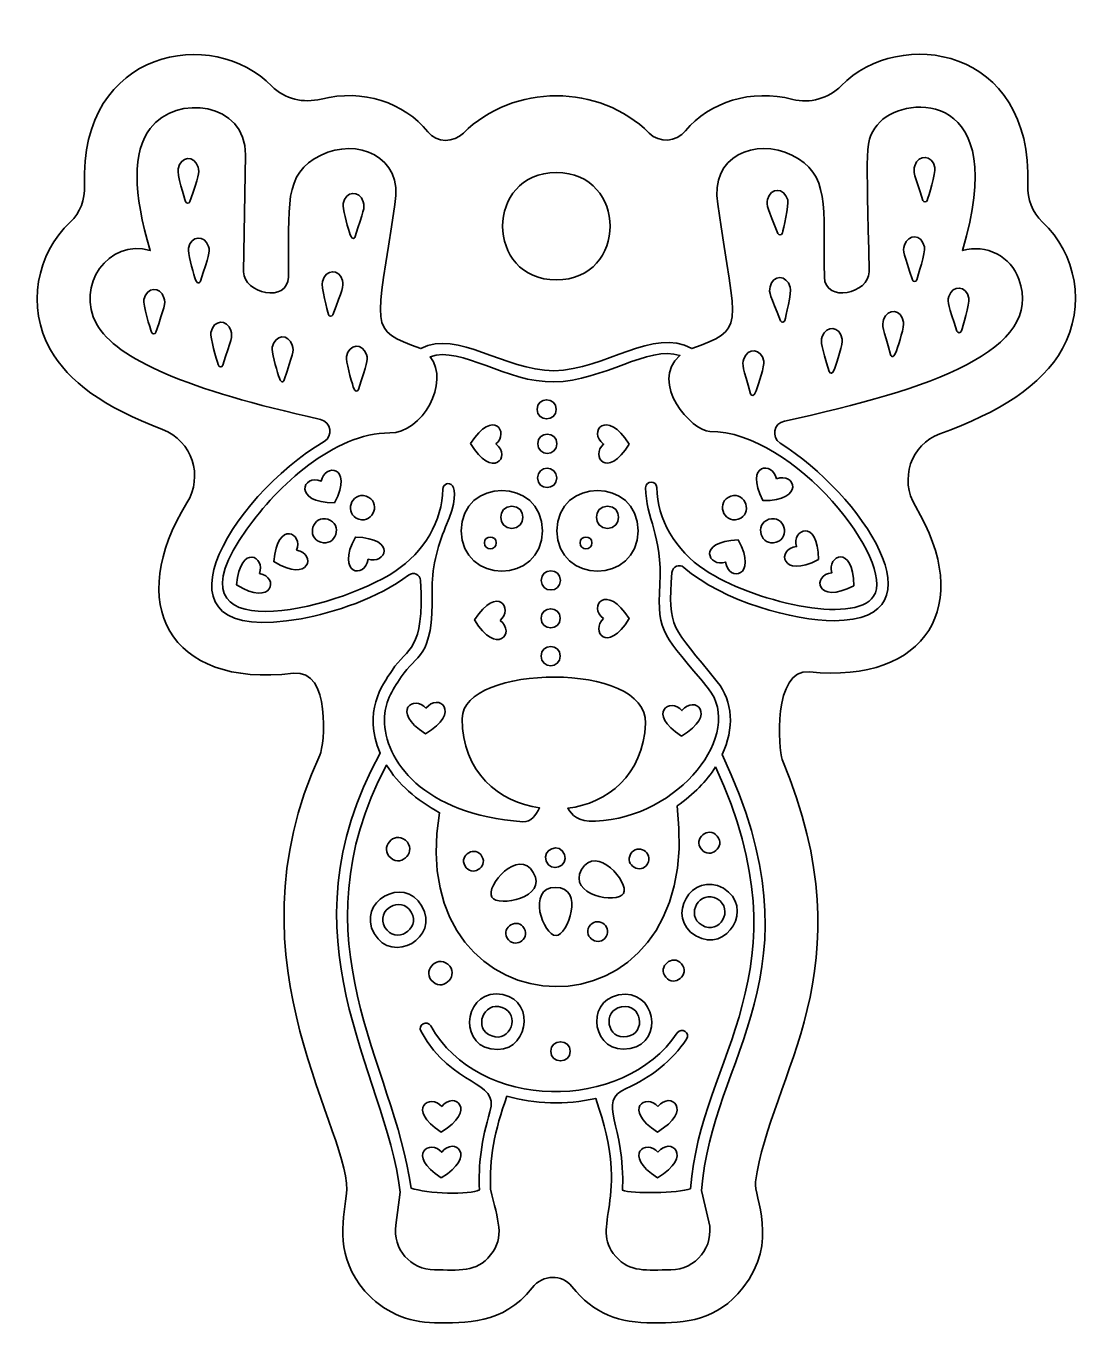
# Model space of a CAD drawing. Header units: inches. Extents: x 1.13 to 3.08, y -7.26 to -4.88.
import ezdxf

# ---------------------------------------------------------------- set-up
doc = ezdxf.new("R2010")
doc.units = ezdxf.units.IN
doc.header["$MEASUREMENT"] = 0
doc.layers.add('_U+0421_U+043B_U+043E_U+0439 1', color=7, linetype='Continuous')

# ---------------------------------------------------------------- blocks, each defined once
blk = doc.blocks.new('block 2')
at = {"layer": '_U+0421_U+043B_U+043E_U+0439 1', "color": 7, "lineweight": 35, "true_color": 0xffffff}
for points, knots in [([(2.5148, -5.6474), (2.6621, -5.7399), (2.8208, -5.9731), (2.6135, -5.9731), (2.5404, -5.9731), (2.4104, -5.9387), (2.3384, -5.8756), (2.3302, -5.8683), (2.3172, -5.8739), (2.3163, -5.8848), (2.3085, -5.9889), (2.316, -5.982), (2.3995, -6.0853), (2.4285, -6.1214), (2.4308, -6.1709), (2.4085, -6.2188), (2.5983, -6.6186), (2.3878, -6.7729), (2.3707, -7.018), (2.3707, -7.018), (2.3841, -7.0752), (2.3841, -7.0752), (2.3947, -7.1203), (2.3605, -7.1636), (2.3141, -7.1636), (2.2701, -7.1636), (2.2395, -7.1689), (2.2133, -7.139), (2.1627, -7.0808), (2.2453, -7.0403), (2.1766, -6.8493), (2.1218, -6.8618), (2.0645, -6.8593), (2.0139, -6.8451), (1.9911, -6.907), (1.9814, -6.9628), (1.9839, -7.0153), (1.9974, -7.0741), (2.0106, -7.1029), (1.9841, -7.1362), (1.9581, -7.1693), (1.9251, -7.1636), (1.8813, -7.1636), (1.8375, -7.1636), (1.804, -7.1249), (1.8101, -7.0817), (1.8101, -7.0817), (1.8185, -7.0208), (1.8185, -7.0208), (1.7896, -6.7944), (1.5951, -6.5572), (1.7816, -6.2159), (1.7489, -6.1394), (1.7851, -6.092), (1.8033, -6.0643), (1.8318, -6.021), (1.863, -6.0313), (1.8556, -5.8994), (1.8549, -5.8884), (1.8423, -5.8828), (1.8336, -5.8895), (1.7785, -5.9319), (1.6962, -5.9586), (1.6367, -5.9695), (1.3371, -6.0243), (1.507, -5.7451), (1.6787, -5.6448), (1.696, -5.6347), (1.6916, -5.6084), (1.6719, -5.6039), (1.4269, -5.5495), (1.2988, -5.4945), (1.2617, -5.4288), (1.2228, -5.3602), (1.2827, -5.2717), (1.3602, -5.2945), (1.328, -5.1882), (1.3279, -5.1128), (1.3597, -5.0705), (1.4078, -5.0067), (1.5362, -5.0226), (1.5345, -5.1186), (1.5345, -5.1186), (1.5313, -5.3333), (1.5313, -5.3333), (1.5308, -5.373), (1.6127, -5.3918), (1.6132, -5.3429), (1.6154, -5.212), (1.6024, -5.1537), (1.6731, -5.1193), (1.7379, -5.0877), (1.8248, -5.1196), (1.8086, -5.21), (1.7749, -5.4407), (1.7571, -5.4382), (1.8563, -5.4741), (1.9242, -5.4389), (2.0079, -5.5143), (2.0997, -5.5148), (2.1954, -5.5131), (2.2819, -5.4341), (2.3528, -5.4743), (2.4516, -5.4368), (2.4349, -5.4445), (2.4005, -5.2096), (2.3844, -5.12), (2.471, -5.0875), (2.536, -5.1193), (2.6066, -5.1537), (2.5938, -5.2122), (2.5959, -5.3429), (2.5969, -5.3918), (2.6785, -5.373), (2.6778, -5.3333), (2.6744, -5.1036), (2.6667, -5.0909), (2.6983, -5.0582), (2.7466, -5.0084), (2.9385, -4.9989), (2.8489, -5.2945), (2.8933, -5.2816), (2.9375, -5.3058), (2.9524, -5.3468), (2.9998, -5.4774), (2.7916, -5.549), (2.5225, -5.607), (2.5031, -5.6111), (2.498, -5.6368), (2.5148, -5.6474)], [0, 0, 0, 0, 1, 1, 1, 2, 2, 2, 3, 3, 3, 4, 4, 4, 5, 5, 5, 6, 6, 6, 7, 7, 7, 8, 8, 8, 9, 9, 9, 10, 10, 10, 11, 11, 11, 12, 12, 12, 13, 13, 13, 14, 14, 14, 15, 15, 15, 16, 16, 16, 17, 17, 17, 18, 18, 18, 19, 19, 19, 20, 20, 20, 21, 21, 21, 22, 22, 22, 23, 23, 23, 24, 24, 24, 25, 25, 25, 26, 26, 26, 27, 27, 27, 28, 28, 28, 29, 29, 29, 30, 30, 30, 31, 31, 31, 32, 32, 32, 33, 33, 33, 34, 34, 34, 35, 35, 35, 36, 36, 36, 37, 37, 37, 38, 38, 38, 39, 39, 39, 40, 40, 40, 41, 41, 41, 42, 42, 42, 43, 43, 43, 43]), ([(1.4329, -5.2047), (1.4481, -5.1574), (1.4512, -5.1525), (1.4476, -5.1412), (1.4408, -5.1195), (1.4158, -5.1207), (1.411, -5.1444), (1.4091, -5.154), (1.4226, -5.1982), (1.4247, -5.2045), (1.4259, -5.2086), (1.4317, -5.2086), (1.4329, -5.2047)], [0, 0, 0, 0, 1, 1, 1, 2, 2, 2, 3, 3, 3, 4, 4, 4, 4]), ([(2.7763, -5.2024), (2.7777, -5.2064), (2.7833, -5.2062), (2.7845, -5.2023), (2.7866, -5.1965), (2.8003, -5.1518), (2.7984, -5.1422), (2.7934, -5.1184), (2.7686, -5.1172), (2.7616, -5.1388), (2.758, -5.1501), (2.7613, -5.1552), (2.7763, -5.2024)], [0, 0, 0, 0, 1, 1, 1, 2, 2, 2, 3, 3, 3, 4, 4, 4, 4]), ([(1.7357, -5.2685), (1.7508, -5.2213), (1.754, -5.2163), (1.7504, -5.205), (1.7434, -5.1835), (1.7186, -5.1846), (1.7136, -5.2083), (1.7121, -5.216), (1.7207, -5.2465), (1.7251, -5.2612), (1.7292, -5.2747), (1.7339, -5.2739), (1.7357, -5.2685)], [0, 0, 0, 0, 1, 1, 1, 2, 2, 2, 3, 3, 3, 4, 4, 4, 4]), ([(2.5108, -5.263), (2.5122, -5.2666), (2.5172, -5.2664), (2.5187, -5.2632), (2.5187, -5.2632), (2.5187, -5.263), (2.5189, -5.2627), (2.5189, -5.2625), (2.5189, -5.2625), (2.5189, -5.2623), (2.5206, -5.2562), (2.5314, -5.211), (2.5286, -5.2014), (2.5223, -5.1781), (2.4973, -5.1785), (2.4918, -5.2006), (2.4889, -5.2122), (2.4925, -5.217), (2.5108, -5.263)], [0, 0, 0, 0, 1, 1, 1, 2, 2, 2, 3, 3, 3, 4, 4, 4, 5, 5, 5, 6, 6, 6, 6]), ([(2.7572, -5.348), (2.7585, -5.3521), (2.7642, -5.352), (2.7654, -5.3479), (2.7674, -5.342), (2.7811, -5.2974), (2.7792, -5.2878), (2.7743, -5.2642), (2.7495, -5.263), (2.7425, -5.2846), (2.7389, -5.2958), (2.7421, -5.3008), (2.7572, -5.348)], [0, 0, 0, 0, 1, 1, 1, 2, 2, 2, 3, 3, 3, 4, 4, 4, 4]), ([(1.4668, -5.2868), (1.4598, -5.2652), (1.435, -5.2664), (1.43, -5.2902), (1.4284, -5.2981), (1.4376, -5.3304), (1.4419, -5.3445), (1.4454, -5.356), (1.4503, -5.3554), (1.4521, -5.3504), (1.4671, -5.3032), (1.4704, -5.2981), (1.4668, -5.2868)], [0, 0, 0, 0, 1, 1, 1, 2, 2, 2, 3, 3, 3, 4, 4, 4, 4]), ([(1.6948, -5.4122), (1.7121, -5.3658), (1.7155, -5.3609), (1.7124, -5.3494), (1.7066, -5.3275), (1.6816, -5.3275), (1.6757, -5.3511), (1.6733, -5.3603), (1.6846, -5.405), (1.6866, -5.4117), (1.6876, -5.4158), (1.6933, -5.4161), (1.6948, -5.4122)], [0, 0, 0, 0, 1, 1, 1, 2, 2, 2, 3, 3, 3, 4, 4, 4, 4]), ([(1.3852, -5.3809), (1.3783, -5.3593), (1.3534, -5.3605), (1.3486, -5.3841), (1.3467, -5.3937), (1.3602, -5.438), (1.3623, -5.4443), (1.3635, -5.4483), (1.3693, -5.4484), (1.3705, -5.4443), (1.3857, -5.3973), (1.3888, -5.3922), (1.3852, -5.3809)], [0, 0, 0, 0, 1, 1, 1, 2, 2, 2, 3, 3, 3, 4, 4, 4, 4]), ([(2.5153, -5.4231), (2.5168, -5.4269), (2.5225, -5.4265), (2.5233, -5.4224), (2.525, -5.4166), (2.5358, -5.3709), (2.5332, -5.3615), (2.5267, -5.3381), (2.5018, -5.3386), (2.4963, -5.3607), (2.4936, -5.3721), (2.497, -5.3769), (2.5153, -5.4231)], [0, 0, 0, 0, 1, 1, 1, 2, 2, 2, 3, 3, 3, 4, 4, 4, 4]), ([(2.8388, -5.4421), (2.8401, -5.446), (2.8458, -5.446), (2.847, -5.4419), (2.849, -5.4361), (2.8627, -5.3915), (2.8608, -5.3819), (2.8559, -5.3581), (2.8311, -5.3569), (2.8241, -5.3786), (2.8205, -5.3899), (2.8237, -5.3949), (2.8388, -5.4421)], [0, 0, 0, 0, 1, 1, 1, 2, 2, 2, 3, 3, 3, 4, 4, 4, 4]), ([(2.7171, -5.4849), (2.7187, -5.4903), (2.7235, -5.4911), (2.7278, -5.4784), (2.7326, -5.4641), (2.7425, -5.4334), (2.7411, -5.4255), (2.737, -5.4016), (2.7122, -5.3995), (2.7045, -5.4209), (2.7006, -5.4322), (2.7036, -5.4373), (2.7171, -5.4849)], [0, 0, 0, 0, 1, 1, 1, 2, 2, 2, 3, 3, 3, 4, 4, 4, 4]), ([(1.5078, -5.4411), (1.501, -5.4195), (1.4762, -5.4207), (1.4712, -5.4445), (1.4695, -5.4535), (1.4816, -5.4944), (1.4846, -5.5036), (1.4865, -5.5094), (1.492, -5.5083), (1.4931, -5.5046), (1.5084, -5.4575), (1.5116, -5.4524), (1.5078, -5.4411)], [0, 0, 0, 0, 1, 1, 1, 2, 2, 2, 3, 3, 3, 4, 4, 4, 4]), ([(2.6046, -5.516), (2.606, -5.5209), (2.611, -5.5219), (2.6144, -5.5119), (2.6188, -5.4989), (2.63, -5.4648), (2.6285, -5.4567), (2.6244, -5.4327), (2.5996, -5.4307), (2.5919, -5.452), (2.588, -5.4633), (2.5911, -5.4685), (2.6046, -5.516)], [0, 0, 0, 0, 1, 1, 1, 2, 2, 2, 3, 3, 3, 4, 4, 4, 4]), ([(1.6204, -5.4681), (1.6136, -5.4466), (1.5888, -5.4478), (1.5838, -5.4714), (1.5823, -5.4791), (1.5907, -5.5095), (1.5952, -5.5242), (1.5993, -5.5379), (1.6041, -5.5371), (1.6057, -5.5316), (1.6209, -5.4845), (1.6242, -5.4794), (1.6204, -5.4681)], [0, 0, 0, 0, 1, 1, 1, 2, 2, 2, 3, 3, 3, 4, 4, 4, 4]), ([(2.3859, -5.626), (2.3534, -5.626), (2.2734, -5.5372), (2.331, -5.4868), (2.2725, -5.4676), (2.1921, -5.5338), (2.1001, -5.5352), (2.013, -5.5372), (1.9307, -5.4688), (1.8734, -5.489), (1.91, -5.5369), (1.8589, -5.6288), (1.799, -5.6288), (1.6969, -5.6288), (1.5932, -5.7263), (1.5369, -5.8055), (1.3746, -6.033), (1.7015, -5.954), (1.8086, -5.8828), (1.8621, -5.8472), (1.8958, -5.7894), (1.8963, -5.7319), (1.897, -5.7141), (1.941, -5.7098), (1.9016, -5.8012), (1.8854, -5.8387), (1.876, -5.879), (1.8768, -5.9199), (1.8797, -6.0443), (1.8474, -6.0345), (1.8202, -6.0759), (1.8029, -6.1023), (1.7893, -6.1231), (1.7893, -6.1548), (1.7893, -6.228), (1.8592, -6.3288), (2.0428, -6.3418), (2.0595, -6.343), (2.0662, -6.3289), (2.0739, -6.3166), (1.9993, -6.3059), (1.9318, -6.2508), (1.9318, -6.1527), (1.9318, -6.0527), (2.2725, -6.0467), (2.2679, -6.1613), (2.2638, -6.2566), (2.1979, -6.3079), (2.1254, -6.3171), (2.1334, -6.3291), (2.143, -6.3423), (2.1762, -6.3408), (2.3319, -6.3341), (2.4484, -6.1787), (2.3836, -6.0983), (2.302, -5.9972), (2.2888, -6), (2.2943, -5.9064), (2.2993, -5.8171), (2.2686, -5.7849), (2.2681, -5.7293), (2.2681, -5.7158), (2.2886, -5.7157), (2.2886, -5.7292), (2.2893, -5.7866), (2.3228, -5.8445), (2.3765, -5.8801), (2.4616, -5.9367), (2.6503, -5.9825), (2.6862, -5.9283), (2.7272, -5.8665), (2.542, -5.626), (2.3859, -5.626)], [0, 0, 0, 0, 1, 1, 1, 2, 2, 2, 3, 3, 3, 4, 4, 4, 5, 5, 5, 6, 6, 6, 7, 7, 7, 8, 8, 8, 9, 9, 9, 10, 10, 10, 11, 11, 11, 12, 12, 12, 13, 13, 13, 14, 14, 14, 15, 15, 15, 16, 16, 16, 17, 17, 17, 18, 18, 18, 19, 19, 19, 20, 20, 20, 21, 21, 21, 22, 22, 22, 23, 23, 23, 24, 24, 24, 24]), ([(1.7564, -5.4852), (1.7496, -5.4637), (1.7246, -5.4649), (1.7198, -5.4886), (1.7182, -5.4969), (1.7283, -5.532), (1.7323, -5.5448), (1.7353, -5.5546), (1.7404, -5.5532), (1.7417, -5.5489), (1.7569, -5.5016), (1.76, -5.4965), (1.7564, -5.4852)], [0, 0, 0, 0, 1, 1, 1, 2, 2, 2, 3, 3, 3, 4, 4, 4, 4]), ([(2.4607, -5.5569), (2.4622, -5.5619), (2.4671, -5.5629), (2.4708, -5.5519), (2.4754, -5.5384), (2.4861, -5.5057), (2.4847, -5.4975), (2.4806, -5.4736), (2.4557, -5.4717), (2.448, -5.4931), (2.4441, -5.5042), (2.4472, -5.5093), (2.4607, -5.5569)], [0, 0, 0, 0, 1, 1, 1, 2, 2, 2, 3, 3, 3, 4, 4, 4, 4]), ([(2.3964, -6.2412), (2.38, -6.267), (2.3565, -6.2917), (2.3257, -6.3127), (2.3825, -6.7631), (1.8202, -6.7419), (1.8904, -6.3252), (1.8479, -6.3024), (1.8142, -6.2725), (1.793, -6.2378), (1.6228, -6.5631), (1.8069, -6.7838), (1.8382, -7.0136), (1.8662, -7.024), (1.9471, -7.0264), (1.9634, -7.017), (1.9612, -6.9718), (1.9675, -6.9246), (1.9827, -6.8736), (2.0005, -6.8141), (1.915, -6.8319), (1.8565, -6.7262), (1.85, -6.7144), (1.8679, -6.7045), (1.8744, -6.7163), (1.9607, -6.8721), (2.2267, -6.8772), (2.3262, -6.7289), (2.3339, -6.7176), (2.3509, -6.7291), (2.3434, -6.7404), (2.3168, -6.7799), (2.278, -6.8109), (2.2322, -6.831), (2.1774, -6.8552), (2.2316, -6.8972), (2.2257, -7.0172), (2.2429, -7.0247), (2.3285, -7.023), (2.3504, -7.0148), (2.3687, -6.7689), (2.5702, -6.6208), (2.3964, -6.2412)], [0, 0, 0, 0, 1, 1, 1, 2, 2, 2, 3, 3, 3, 4, 4, 4, 5, 5, 5, 6, 6, 6, 7, 7, 7, 8, 8, 8, 9, 9, 9, 10, 10, 10, 11, 11, 11, 12, 12, 12, 13, 13, 13, 14, 14, 14, 14]), ([(2.0857, -6.4141), (2.0939, -6.4364), (2.1276, -6.4239), (2.1194, -6.4017), (2.111, -6.3794), (2.0775, -6.3919), (2.0857, -6.4141)], [0, 0, 0, 0, 1, 1, 1, 2, 2, 2, 2]), ([(2.2277, -6.4732), (2.2385, -6.4538), (2.1779, -6.3823), (2.1509, -6.4295), (2.1242, -6.4761), (2.2166, -6.4933), (2.2277, -6.4732)], [0, 0, 0, 0, 1, 1, 1, 2, 2, 2, 2]), ([(2.2717, -6.4191), (2.2836, -6.3987), (2.2529, -6.3804), (2.2407, -6.401), (2.2287, -6.4213), (2.2595, -6.4396), (2.2717, -6.4191)], [0, 0, 0, 0, 1, 1, 1, 2, 2, 2, 2]), ([(1.9371, -6.423), (1.9487, -6.4436), (1.9798, -6.4259), (1.9682, -6.4054), (1.9566, -6.3847), (1.9253, -6.4023), (1.9371, -6.423)], [0, 0, 0, 0, 1, 1, 1, 2, 2, 2, 2]), ([(2.0623, -6.435), (2.0351, -6.3887), (1.9742, -6.4602), (1.9862, -6.48), (1.9976, -6.4988), (2.0897, -6.4819), (2.0623, -6.435)], [0, 0, 0, 0, 1, 1, 1, 2, 2, 2, 2]), ([(2.1039, -6.5507), (2.1257, -6.5501), (2.1571, -6.4619), (2.1028, -6.4622), (2.0491, -6.4626), (2.0806, -6.5512), (2.1039, -6.5507)], [0, 0, 0, 0, 1, 1, 1, 2, 2, 2, 2]), ([(2.0457, -6.5375), (2.0341, -6.517), (2.0027, -6.5344), (2.0144, -6.5551), (2.026, -6.5758), (2.0573, -6.5582), (2.0457, -6.5375)], [0, 0, 0, 0, 1, 1, 1, 2, 2, 2, 2]), ([(2.1649, -6.5341), (2.1529, -6.5544), (2.1837, -6.5727), (2.1959, -6.5524), (2.2079, -6.5318), (2.1771, -6.5137), (2.1649, -6.5341)], [0, 0, 0, 0, 1, 1, 1, 2, 2, 2, 2])]:
    blk.add_open_spline(points, degree=3, knots=knots, dxfattribs=at)
blk = doc.blocks.new('block 3')
at = {"layer": '_U+0421_U+043B_U+043E_U+0439 1', "color": 7, "lineweight": 35, "true_color": 0xffffff}
for points in [[(1.858, -6.4964), (1.8914, -6.5543), (1.804, -6.6045), (1.7708, -6.5469), (1.7374, -6.4891), (1.8247, -6.4388), (1.858, -6.4964)], [(1.8385, -6.5077), (1.82, -6.4757), (1.7718, -6.5036), (1.7903, -6.5356), (1.8088, -6.5674), (1.8568, -6.5397), (1.8385, -6.5077)]]:
    blk.add_open_spline(points, degree=3, knots=[0, 0, 0, 0, 1, 1, 1, 2, 2, 2, 2], dxfattribs=at)
blk = doc.blocks.new('block 4')
at = {"layer": '_U+0421_U+043B_U+043E_U+0439 1', "color": 7, "lineweight": 35, "true_color": 0xffffff}
for points in [[(2.2544, -5.8084), (2.2544, -5.9066), (2.1056, -5.9066), (2.1056, -5.8084), (2.1056, -5.7097), (2.2544, -5.71), (2.2544, -5.8084)], [(2.1983, -5.763), (2.1713, -5.763), (2.1715, -5.8039), (2.1983, -5.8039), (2.2251, -5.8039), (2.2253, -5.763), (2.1983, -5.763)], [(2.1697, -5.8304), (2.1697, -5.8161), (2.148, -5.8163), (2.148, -5.8304), (2.148, -5.8448), (2.1697, -5.8448), (2.1697, -5.8304)]]:
    blk.add_open_spline(points, degree=3, knots=[0, 0, 0, 0, 1, 1, 1, 2, 2, 2, 2], dxfattribs=at)
blk = doc.blocks.new('block 5')
at = {"layer": '_U+0421_U+043B_U+043E_U+0439 1', "color": 7, "lineweight": 35, "true_color": 0xffffff}
for points in [[(2.4108, -6.4639), (2.4684, -6.4973), (2.4179, -6.5845), (2.3603, -6.5512), (2.3026, -6.5178), (2.3531, -6.4306), (2.4108, -6.4639)], [(2.3995, -6.4834), (2.3676, -6.4651), (2.3396, -6.5132), (2.3716, -6.5317), (2.4039, -6.5503), (2.4311, -6.5017), (2.3995, -6.4834)]]:
    blk.add_open_spline(points, degree=3, knots=[0, 0, 0, 0, 1, 1, 1, 2, 2, 2, 2], dxfattribs=at)
blk = doc.blocks.new('block 6')
at = {"layer": '_U+0421_U+043B_U+043E_U+0439 1', "color": 7, "lineweight": 35, "true_color": 0xffffff}
for points in [[(1.9971, -6.7594), (1.9242, -6.7594), (1.9333, -6.6577), (1.9939, -6.6577), (2.0666, -6.6577), (2.0575, -6.7594), (1.9971, -6.7594)], [(2.005, -6.6824), (1.9708, -6.6699), (1.9511, -6.7221), (1.986, -6.7347), (2.0207, -6.7474), (2.0394, -6.6949), (2.005, -6.6824)]]:
    blk.add_open_spline(points, degree=3, knots=[0, 0, 0, 0, 1, 1, 1, 2, 2, 2, 2], dxfattribs=at)
blk = doc.blocks.new('block 7')
at = {"layer": '_U+0421_U+043B_U+043E_U+0439 1', "color": 7, "lineweight": 35, "true_color": 0xffffff}
for points in [[(2.2272, -6.7589), (2.1661, -6.7589), (2.1574, -6.6583), (2.231, -6.6583), (2.2919, -6.6583), (2.3006, -6.7589), (2.2272, -6.7589)], [(2.231, -6.6808), (2.1892, -6.6808), (2.1943, -6.7363), (2.2272, -6.7363), (2.2691, -6.7363), (2.2635, -6.6808), (2.231, -6.6808)]]:
    blk.add_open_spline(points, degree=3, knots=[0, 0, 0, 0, 1, 1, 1, 2, 2, 2, 2], dxfattribs=at)
blk = doc.blocks.new('block 8')
at = {"layer": '_U+0421_U+043B_U+043E_U+0439 1', "color": 7, "lineweight": 35, "true_color": 0xffffff}
for points in [[(2.079, -5.8084), (2.079, -5.9066), (1.9302, -5.9066), (1.9302, -5.8084), (1.9302, -5.7097), (2.079, -5.71), (2.079, -5.8084)], [(2.0229, -5.763), (1.9959, -5.763), (1.9961, -5.8039), (2.0229, -5.8039), (2.0498, -5.8039), (2.0499, -5.763), (2.0229, -5.763)], [(1.9944, -5.8304), (1.9944, -5.8162), (1.9726, -5.8162), (1.9726, -5.8304), (1.9726, -5.8448), (1.9944, -5.8448), (1.9944, -5.8304)]]:
    blk.add_open_spline(points, degree=3, knots=[0, 0, 0, 0, 1, 1, 1, 2, 2, 2, 2], dxfattribs=at)

msp = doc.modelspace()

# ---------------------------------------------------------------- linework, layer by layer
at = {"layer": '_U+0421_U+043B_U+043E_U+0439 1', "color": 242, "lineweight": 35, "true_color": 0xc1272d}
for points, knots in [([(2.9957, -5.2421), (2.9771, -5.2249), (2.9679, -5.1999), (2.9689, -5.1747), (2.9783, -4.9198), (2.7336, -4.8834), (2.6265, -4.9921), (2.6036, -5.0154), (2.5694, -5.0254), (2.5378, -5.0172), (2.4616, -4.9974), (2.3854, -5.0218), (2.3413, -5.075), (2.3241, -5.0956), (2.2936, -5.0978), (2.2746, -5.0789), (2.1833, -4.9879), (2.0257, -4.9878), (1.9344, -5.0789), (1.9161, -5.0973), (1.8855, -5.0969), (1.8691, -5.0767), (1.8252, -5.0226), (1.7496, -4.9975), (1.6736, -5.0165), (1.6412, -5.0246), (1.6062, -5.0169), (1.5829, -4.9929), (1.4759, -4.8826), (1.2297, -4.9231), (1.2396, -5.1753), (1.2406, -5.2004), (1.2317, -5.2252), (1.2133, -5.2424), (1.1518, -5.2999), (1.1323, -5.3971), (1.1772, -5.4765), (1.21, -5.5344), (1.2738, -5.581), (1.3827, -5.6227), (1.4369, -5.6435), (1.4579, -5.708), (1.4272, -5.7573), (1.3141, -5.939), (1.3919, -6.0975), (1.6227, -6.0696), (1.6926, -6.0612), (1.6791, -6.2024), (1.6711, -6.2195), (1.4923, -6.6049), (1.7361, -6.9152), (1.7195, -7.0283), (1.7124, -7.0766), (1.6997, -7.1402), (1.7537, -7.2025), (1.7859, -7.2394), (1.8322, -7.2606), (1.8813, -7.2606), (1.9378, -7.2606), (2.0064, -7.2647), (2.0601, -7.1966), (2.0804, -7.171), (2.1152, -7.1717), (2.133, -7.194), (2.1733, -7.2444), (2.2199, -7.261), (2.2821, -7.261), (2.3419, -7.261), (2.3985, -7.257), (2.4464, -7.1966), (2.5138, -7.1114), (2.466, -7.0299), (2.4697, -7.0024), (2.4959, -6.8058), (2.6798, -6.6145), (2.5186, -6.2277), (2.5115, -6.2105), (2.5012, -6.0604), (2.5683, -6.0672), (2.7843, -6.0888), (2.8712, -5.9436), (2.7627, -5.7632), (2.7332, -5.7142), (2.7539, -5.6499), (2.8077, -5.6304), (2.9165, -5.591), (2.9945, -5.5424), (3.0323, -5.4741), (3.0755, -5.396), (3.0579, -5.2994), (2.9957, -5.2421)], [0, 0, 0, 0, 1, 1, 1, 2, 2, 2, 3, 3, 3, 4, 4, 4, 5, 5, 5, 6, 6, 6, 7, 7, 7, 8, 8, 8, 9, 9, 9, 10, 10, 10, 11, 11, 11, 12, 12, 12, 13, 13, 13, 14, 14, 14, 15, 15, 15, 16, 16, 16, 17, 17, 17, 18, 18, 18, 19, 19, 19, 20, 20, 20, 21, 21, 21, 22, 22, 22, 23, 23, 23, 24, 24, 24, 25, 25, 25, 26, 26, 26, 27, 27, 27, 28, 28, 28, 29, 29, 29, 30, 30, 30, 30]), ([(2.1045, -5.3482), (1.9733, -5.3482), (1.9733, -5.1514), (2.1045, -5.1514), (2.2358, -5.1514), (2.2358, -5.3482), (2.1045, -5.3482)], [0, 0, 0, 0, 1, 1, 1, 2, 2, 2, 2])]:
    msp.add_open_spline(points, degree=3, knots=knots, dxfattribs=at)
at = {"layer": '_U+0421_U+043B_U+043E_U+0439 1', "color": 7, "lineweight": 35, "true_color": 0xffffff}
for points in [[(2.1043, -5.5856), (2.1043, -5.5623), (2.0691, -5.5623), (2.0691, -5.5856), (2.0691, -5.609), (2.1043, -5.609), (2.1043, -5.5856)], [(1.9471, -5.6481), (1.9866, -5.7158), (2.0236, -5.6719), (1.9938, -5.6491), (2.0188, -5.6284), (1.9895, -5.5824), (1.9471, -5.6481)], [(2.2379, -5.6492), (2.197, -5.5825), (2.1609, -5.6272), (2.1912, -5.6492), (2.1668, -5.6706), (2.197, -5.7159), (2.2379, -5.6492)], [(2.0703, -5.6487), (2.0703, -5.6721), (2.1056, -5.6721), (2.1056, -5.6487), (2.1056, -5.6254), (2.0703, -5.6254), (2.0703, -5.6487)], [(1.6981, -5.7569), (1.7333, -5.687), (1.6788, -5.6851), (1.6735, -5.7172), (1.6388, -5.7031), (1.6199, -5.7573), (1.6981, -5.7569)], [(2.07, -5.7112), (2.07, -5.7346), (2.1052, -5.7346), (2.1052, -5.7112), (2.1052, -5.6879), (2.07, -5.6879), (2.07, -5.7112)], [(2.5078, -5.7133), (2.5025, -5.6813), (2.448, -5.6831), (2.4832, -5.753), (2.5614, -5.7534), (2.5425, -5.6992), (2.5078, -5.7133)], [(1.7558, -5.7449), (1.728, -5.736), (1.7146, -5.7781), (1.7424, -5.787), (1.7702, -5.7958), (1.7836, -5.7538), (1.7558, -5.7449)], [(2.4377, -5.787), (2.4655, -5.7781), (2.4521, -5.736), (2.4243, -5.7449), (2.3965, -5.7538), (2.4099, -5.7958), (2.4377, -5.787)], [(1.6284, -5.8438), (1.6408, -5.8138), (1.5935, -5.7866), (1.5865, -5.8646), (1.6528, -5.9061), (1.6653, -5.8501), (1.6284, -5.8438)], [(1.6859, -5.7872), (1.6581, -5.7784), (1.6447, -5.8204), (1.6725, -5.8293), (1.7003, -5.8381), (1.7137, -5.7961), (1.6859, -5.7872)], [(2.5076, -5.8293), (2.5354, -5.8204), (2.522, -5.7784), (2.4942, -5.7872), (2.4664, -5.7961), (2.4798, -5.8381), (2.5076, -5.8293)], [(2.5851, -5.8611), (2.5842, -5.7829), (2.5349, -5.8063), (2.545, -5.8372), (2.5077, -5.8407), (2.5158, -5.8975), (2.5851, -5.8611)], [(1.5602, -5.8867), (1.5726, -5.8567), (1.5253, -5.8295), (1.5184, -5.9075), (1.5847, -5.949), (1.5971, -5.893), (1.5602, -5.8867)], [(1.7593, -5.8604), (1.79, -5.8711), (1.8145, -5.8224), (1.7363, -5.8198), (1.6984, -5.8883), (1.7551, -5.8976), (1.7593, -5.8604)], [(2.4379, -5.8251), (2.3597, -5.8277), (2.3841, -5.8764), (2.4148, -5.8657), (2.4191, -5.9029), (2.4757, -5.8936), (2.4379, -5.8251)], [(2.6498, -5.9091), (2.6489, -5.8309), (2.5996, -5.8543), (2.6097, -5.8852), (2.5724, -5.8887), (2.5805, -5.9455), (2.6498, -5.9091)], [(2.0768, -5.8992), (2.0768, -5.9227), (2.1121, -5.9227), (2.1121, -5.8992), (2.1121, -5.876), (2.0768, -5.876), (2.0768, -5.8992)], [(2.0014, -5.9727), (2.0264, -5.9519), (1.9973, -5.9059), (1.9547, -5.9716), (1.9943, -6.0394), (2.0312, -5.9954), (2.0014, -5.9727)], [(2.1912, -5.9694), (2.1668, -5.9908), (2.197, -6.0361), (2.2379, -5.9694), (2.197, -5.9027), (2.1609, -5.9473), (2.1912, -5.9694)], [(2.0765, -5.9687), (2.0765, -5.9921), (2.1118, -5.9921), (2.1118, -5.9687), (2.1118, -5.9454), (2.0765, -5.9454), (2.0765, -5.9687)], [(2.0765, -6.0381), (2.0765, -6.0615), (2.1118, -6.0615), (2.1118, -6.0381), (2.1118, -6.0148), (2.0765, -6.0148), (2.0765, -6.0381)], [(1.8655, -6.1338), (1.8447, -6.1088), (1.7987, -6.138), (1.8644, -6.1805), (1.9321, -6.1409), (1.8881, -6.104), (1.8655, -6.1338)], [(2.3338, -6.1847), (2.4015, -6.1452), (2.3575, -6.1083), (2.3348, -6.138), (2.3141, -6.1131), (2.2681, -6.1423), (2.3338, -6.1847)], [(1.8279, -6.3758), (1.8065, -6.3579), (1.7795, -6.3902), (1.8009, -6.4082), (1.8223, -6.4261), (1.8493, -6.3938), (1.8279, -6.3758)], [(2.3704, -6.3924), (2.3865, -6.4117), (2.4155, -6.3873), (2.3995, -6.3681), (2.3834, -6.3488), (2.3543, -6.3733), (2.3704, -6.3924)], [(1.8784, -6.6357), (1.8998, -6.6535), (1.927, -6.6211), (1.9056, -6.6033), (1.8842, -6.5854), (1.857, -6.6177), (1.8784, -6.6357)], [(2.305, -6.627), (2.3211, -6.6461), (2.3502, -6.6218), (2.3341, -6.6025), (2.318, -6.5833), (2.2889, -6.6076), (2.305, -6.627)], [(2.0944, -6.7628), (2.0944, -6.7861), (2.1299, -6.7861), (2.1299, -6.7628), (2.1299, -6.7394), (2.0944, -6.7394), (2.0944, -6.7628)], [(1.8945, -6.8641), (1.9172, -6.8343), (1.961, -6.8712), (1.8934, -6.9108), (1.8276, -6.8682), (1.8738, -6.8391), (1.8945, -6.8641)], [(2.2908, -6.8641), (2.27, -6.8391), (2.2239, -6.8682), (2.2898, -6.9108), (2.3574, -6.8712), (2.3136, -6.8343), (2.2908, -6.8641)], [(1.8934, -6.9946), (1.961, -6.9551), (1.9172, -6.9179), (1.8945, -6.9479), (1.8738, -6.9229), (1.8276, -6.952), (1.8934, -6.9946)], [(2.2908, -6.9479), (2.27, -6.9229), (2.2239, -6.952), (2.2898, -6.9946), (2.3574, -6.9551), (2.3136, -6.9179), (2.2908, -6.9479)]]:
    msp.add_open_spline(points, degree=3, knots=[0, 0, 0, 0, 1, 1, 1, 2, 2, 2, 2], dxfattribs=at)

# ---------------------------------------------------------------- block references
at = {"layer": '_U+0421_U+043B_U+043E_U+0439 1'}
for name in ['block 2', 'block 8', 'block 4', 'block 5', 'block 3', 'block 6', 'block 7']:
    msp.add_blockref(name, (0, 0), dxfattribs=at)

doc.saveas('drawing.dxf')
